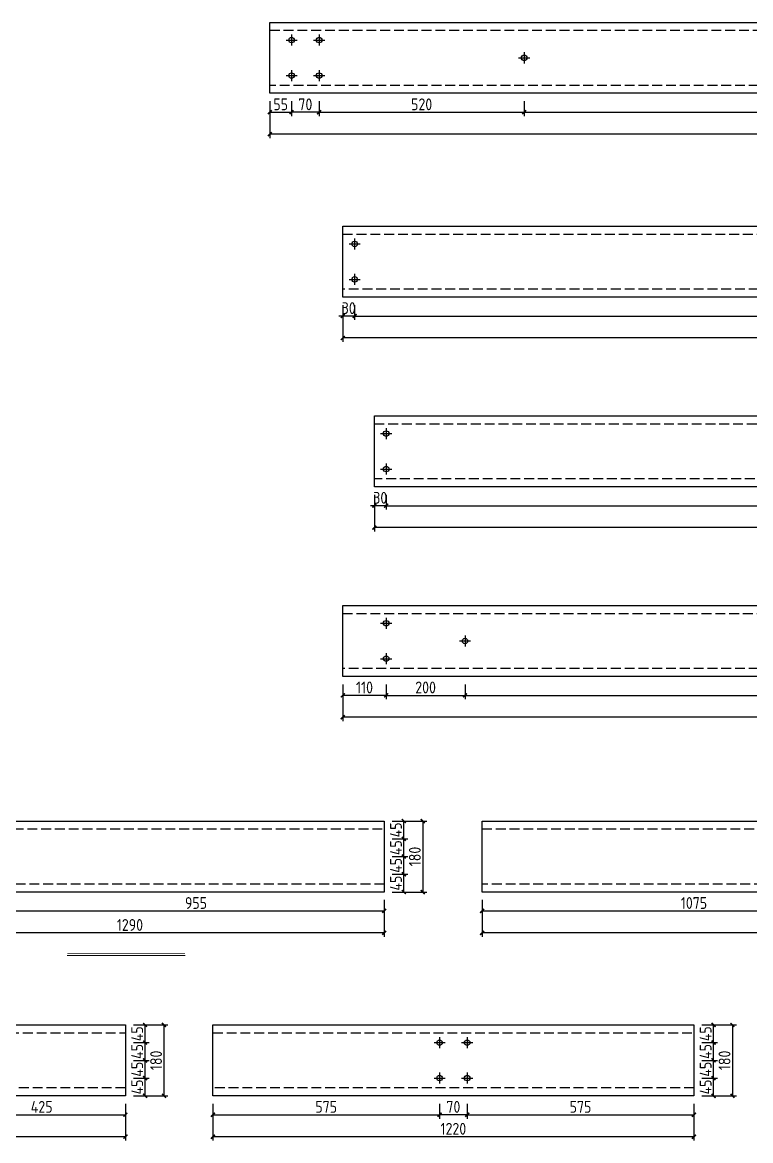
# Model space of a CAD drawing. Extents: x -196983 to 471790, y -783661 to 190401.
# Drawn here: x 218010 to 236482, y -131547 to -103180 of the extents above; entities that cross this region are included whole.
import ezdxf

# ---------------------------------------------------------------- set-up
doc = ezdxf.new("R2010")
doc.units = 0
doc.header["$LTSCALE"] = 1000
doc.header["$MEASUREMENT"] = 0
doc.linetypes.add('DASH', pattern=[0.35, 0.25, -0.1])
doc.layers.add('_TCH_MASK', color=7, linetype='Continuous')
doc.styles.get("Standard").update_dxf_attribs({"font": 'gbenor.shx', "bigfont": 'gbcbig.shx'})
doc.dimstyles.get("Standard").update_dxf_attribs({"dimscale": 100, "dimtxt": 3.5, "dimasz": 1, "dimexe": 2.5, "dimexo": 3, "dimgap": 1.5, "dimtad": 1, "dimdec": 0, "dimzin": 0, "dimdsep": 46, "dimtxsty": 'Standard', "dimblk": 'ARCHTICK', "dimcen": 0.09, "dimadec": 0, "dimazin": 0, "dimtfac": 1, "dimtdec": 0, "dimtix": 1, "dimtmove": 2, "dimatfit": 3, "dimfxl": 1, "dimtolj": 1, "dimtzin": 0, "dimarcsym": 0})

# ---------------------------------------------------------------- blocks, each defined once
blk = doc.blocks.new('_ArchTick')
at = {"color": 0, "linetype": 'ByBlock', "const_width": 0.4}
blk.add_lwpolyline([(-0.5, -0.5), (0.5, 0.5)], dxfattribs=at)
blk = doc.blocks.new('*D1060')
at = {"layer": '_TCH_MASK', "color": 0, "lineweight": -2}
for p, q in [((224288, -105180), (224288, -105559)), ((224838, -105180), (224838, -105559)), ((224288, -105459), (224838, -105459))]:
    blk.add_line(p, q, dxfattribs=at)
at = {"layer": 'Defpoints', "color": 0}
for p in [(224288, -104980), (224838, -104980), (224838, -105459)]:
    blk.add_point(p, dxfattribs=at)
at = {"layer": '_TCH_MASK', "color": 0, "lineweight": -2, "xscale": 100, "yscale": 100, "zscale": 100, "rotation": 180}
blk.add_blockref('_ArchTick', (224288, -105459), dxfattribs=at)
at = {"layer": '_TCH_MASK', "color": 0, "lineweight": -2, "xscale": 100, "yscale": 100, "zscale": 100}
blk.add_blockref('_ArchTick', (224838, -105459), dxfattribs=at)
at = {"layer": '_TCH_MASK', "color": 0, "lineweight": 15, "insert": (224563, -105259), "char_height": 300, "attachment_point": 5}
blk.add_mtext('\\A1;55', dxfattribs=at)
blk = doc.blocks.new('*D1061')
at = {"layer": '_TCH_MASK', "color": 0, "lineweight": -2}
for p, q in [((225538, -105180), (225538, -105559)), ((230738, -105180), (230738, -105559)), ((225538, -105459), (230738, -105459))]:
    blk.add_line(p, q, dxfattribs=at)
at = {"layer": 'Defpoints', "color": 0}
for p in [(225538, -104980), (230738, -104980), (230738, -105459)]:
    blk.add_point(p, dxfattribs=at)
at = {"layer": '_TCH_MASK', "color": 0, "lineweight": -2, "xscale": 100, "yscale": 100, "zscale": 100, "rotation": 180}
blk.add_blockref('_ArchTick', (225538, -105459), dxfattribs=at)
at = {"layer": '_TCH_MASK', "color": 0, "lineweight": -2, "xscale": 100, "yscale": 100, "zscale": 100}
blk.add_blockref('_ArchTick', (230738, -105459), dxfattribs=at)
at = {"layer": '_TCH_MASK', "color": 0, "lineweight": 15, "insert": (228138, -105259), "char_height": 300, "attachment_point": 5}
blk.add_mtext('\\A1;520', dxfattribs=at)
blk = doc.blocks.new('*D1069')
at = {"layer": '_TCH_MASK', "color": 0, "lineweight": -2}
for p, q in [((224288, -105180), (224288, -106116)), ((286038, -105180), (286038, -106116)), ((286038, -106016), (224288, -106016))]:
    blk.add_line(p, q, dxfattribs=at)
at = {"layer": 'Defpoints', "color": 0}
for p in [(224288, -104980), (286038, -104980), (224288, -106016)]:
    blk.add_point(p, dxfattribs=at)
at = {"layer": '_TCH_MASK', "color": 0, "lineweight": -2, "xscale": 100, "yscale": 100, "zscale": 100, "rotation": 180}
blk.add_blockref('_ArchTick', (224288, -106016), dxfattribs=at)
at = {"layer": '_TCH_MASK', "color": 0, "lineweight": -2, "xscale": 100, "yscale": 100, "zscale": 100}
blk.add_blockref('_ArchTick', (286038, -106016), dxfattribs=at)
at = {"layer": '_TCH_MASK', "color": 0, "lineweight": 15, "insert": (255163, -105816), "char_height": 300, "attachment_point": 5}
blk.add_mtext('\\A1;6175', dxfattribs=at)
blk = doc.blocks.new('*D1065')
at = {"layer": '_TCH_MASK', "color": 0, "lineweight": -2}
for p, q in [((224838, -105180), (224838, -105559)), ((225538, -105180), (225538, -105559)), ((225538, -105459), (224838, -105459))]:
    blk.add_line(p, q, dxfattribs=at)
at = {"layer": 'Defpoints', "color": 0}
for p in [(224838, -104980), (225538, -104980), (224838, -105459)]:
    blk.add_point(p, dxfattribs=at)
at = {"layer": '_TCH_MASK', "color": 0, "lineweight": -2, "xscale": 100, "yscale": 100, "zscale": 100, "rotation": 180}
blk.add_blockref('_ArchTick', (224838, -105459), dxfattribs=at)
at = {"layer": '_TCH_MASK', "color": 0, "lineweight": -2, "xscale": 100, "yscale": 100, "zscale": 100}
blk.add_blockref('_ArchTick', (225538, -105459), dxfattribs=at)
at = {"layer": '_TCH_MASK', "color": 0, "lineweight": 15, "insert": (225188, -105259), "char_height": 300, "attachment_point": 5}
blk.add_mtext('\\A1;70', dxfattribs=at)
blk = doc.blocks.new('*D1066')
at = {"layer": '_TCH_MASK', "color": 0, "lineweight": -2}
for p, q in [((230738, -105180), (230738, -105559)), ((256438, -105180), (256438, -105559)), ((230738, -105459), (256438, -105459))]:
    blk.add_line(p, q, dxfattribs=at)
at = {"layer": 'Defpoints', "color": 0}
for p in [(230738, -104980), (256438, -104980), (256438, -105459)]:
    blk.add_point(p, dxfattribs=at)
at = {"layer": '_TCH_MASK', "color": 0, "lineweight": -2, "xscale": 100, "yscale": 100, "zscale": 100, "rotation": 180}
blk.add_blockref('_ArchTick', (230738, -105459), dxfattribs=at)
at = {"layer": '_TCH_MASK', "color": 0, "lineweight": -2, "xscale": 100, "yscale": 100, "zscale": 100}
blk.add_blockref('_ArchTick', (256438, -105459), dxfattribs=at)
at = {"layer": '_TCH_MASK', "color": 0, "lineweight": 15, "insert": (243588, -105259), "char_height": 300, "attachment_point": 5}
blk.add_mtext('\\A1;2570', dxfattribs=at)
blk = doc.blocks.new('*D1074')
at = {"layer": '_TCH_MASK', "color": 0, "lineweight": -2}
for p, q in [((226438, -110350), (226438, -110729)), ((226438, -110629), (255688, -110629)), ((255688, -110350), (255688, -110729))]:
    blk.add_line(p, q, dxfattribs=at)
at = {"layer": 'Defpoints', "color": 0}
for p in [(226438, -110150), (255688, -110150), (255688, -110629)]:
    blk.add_point(p, dxfattribs=at)
at = {"layer": '_TCH_MASK', "color": 0, "lineweight": -2, "xscale": 100, "yscale": 100, "zscale": 100, "rotation": 180}
blk.add_blockref('_ArchTick', (226438, -110629), dxfattribs=at)
at = {"layer": '_TCH_MASK', "color": 0, "lineweight": -2, "xscale": 100, "yscale": 100, "zscale": 100}
blk.add_blockref('_ArchTick', (255688, -110629), dxfattribs=at)
at = {"layer": '_TCH_MASK', "color": 0, "lineweight": 15, "insert": (241063, -110429), "char_height": 300, "attachment_point": 5}
blk.add_mtext('\\A1;2925', dxfattribs=at)
blk = doc.blocks.new('*D1080')
at = {"layer": '_TCH_MASK', "color": 0, "lineweight": -2}
for p, q in [((226138, -110350), (226138, -111286)), ((286038, -110350), (286038, -111286)), ((286038, -111186), (226138, -111186))]:
    blk.add_line(p, q, dxfattribs=at)
at = {"layer": 'Defpoints', "color": 0}
for p in [(226138, -110150), (286038, -110150), (226138, -111186)]:
    blk.add_point(p, dxfattribs=at)
at = {"layer": '_TCH_MASK', "color": 0, "lineweight": -2, "xscale": 100, "yscale": 100, "zscale": 100, "rotation": 180}
blk.add_blockref('_ArchTick', (226138, -111186), dxfattribs=at)
at = {"layer": '_TCH_MASK', "color": 0, "lineweight": -2, "xscale": 100, "yscale": 100, "zscale": 100}
blk.add_blockref('_ArchTick', (286038, -111186), dxfattribs=at)
at = {"layer": '_TCH_MASK', "color": 0, "lineweight": 15, "insert": (256088, -110986), "char_height": 300, "attachment_point": 5}
blk.add_mtext('\\A1;5990', dxfattribs=at)
blk = doc.blocks.new('*D1078')
at = {"layer": '_TCH_MASK', "color": 0, "lineweight": -2}
for p, q in [((226138, -110629), (226038, -110629)), ((226138, -110350), (226138, -110729)), ((226438, -110629), (226138, -110629)), ((226438, -110350), (226438, -110729)), ((226438, -110629), (226538, -110629))]:
    blk.add_line(p, q, dxfattribs=at)
at = {"layer": 'Defpoints', "color": 0}
for p in [(226138, -110150), (226438, -110150), (226138, -110629)]:
    blk.add_point(p, dxfattribs=at)
at = {"layer": '_TCH_MASK', "color": 0, "lineweight": -2, "xscale": 100, "yscale": 100, "zscale": 100}
blk.add_blockref('_ArchTick', (226138, -110629), dxfattribs=at)
at = {"layer": '_TCH_MASK', "color": 0, "lineweight": -2, "xscale": 100, "yscale": 100, "zscale": 100, "rotation": 180}
blk.add_blockref('_ArchTick', (226438, -110629), dxfattribs=at)
at = {"layer": '_TCH_MASK', "color": 0, "lineweight": 15, "insert": (226288, -110429), "char_height": 300, "attachment_point": 5}
blk.add_mtext('\\A1;30', dxfattribs=at)
blk = doc.blocks.new('*D1085')
at = {"layer": '_TCH_MASK', "color": 0, "lineweight": -2}
for p, q in [((227238, -115161), (227238, -115540)), ((254888, -115161), (254888, -115540)), ((227238, -115440), (254888, -115440))]:
    blk.add_line(p, q, dxfattribs=at)
at = {"layer": 'Defpoints', "color": 0}
for p in [(227238, -114961), (254888, -114961), (254888, -115440)]:
    blk.add_point(p, dxfattribs=at)
at = {"layer": '_TCH_MASK', "color": 0, "lineweight": -2, "xscale": 100, "yscale": 100, "zscale": 100, "rotation": 180}
blk.add_blockref('_ArchTick', (227238, -115440), dxfattribs=at)
at = {"layer": '_TCH_MASK', "color": 0, "lineweight": -2, "xscale": 100, "yscale": 100, "zscale": 100}
blk.add_blockref('_ArchTick', (254888, -115440), dxfattribs=at)
at = {"layer": '_TCH_MASK', "color": 0, "lineweight": 15, "insert": (241063, -115240), "char_height": 300, "attachment_point": 5}
blk.add_mtext('\\A1;2765', dxfattribs=at)
blk = doc.blocks.new('*D1091')
at = {"layer": '_TCH_MASK', "color": 0, "lineweight": -2}
for p, q in [((226938, -115161), (226938, -116097)), ((285238, -115161), (285238, -116097)), ((285238, -115997), (226938, -115997))]:
    blk.add_line(p, q, dxfattribs=at)
at = {"layer": 'Defpoints', "color": 0}
for p in [(226938, -114961), (285238, -114961), (226938, -115997)]:
    blk.add_point(p, dxfattribs=at)
at = {"layer": '_TCH_MASK', "color": 0, "lineweight": -2, "xscale": 100, "yscale": 100, "zscale": 100, "rotation": 180}
blk.add_blockref('_ArchTick', (226938, -115997), dxfattribs=at)
at = {"layer": '_TCH_MASK', "color": 0, "lineweight": -2, "xscale": 100, "yscale": 100, "zscale": 100}
blk.add_blockref('_ArchTick', (285238, -115997), dxfattribs=at)
at = {"layer": '_TCH_MASK', "color": 0, "lineweight": 15, "insert": (256088, -115797), "char_height": 300, "attachment_point": 5}
blk.add_mtext('\\A1;5830', dxfattribs=at)
blk = doc.blocks.new('*D1089')
at = {"layer": '_TCH_MASK', "color": 0, "lineweight": -2}
for p, q in [((226938, -115161), (226938, -115540)), ((227238, -115161), (227238, -115540)), ((226938, -115440), (226838, -115440)), ((227238, -115440), (226938, -115440)), ((227238, -115440), (227338, -115440))]:
    blk.add_line(p, q, dxfattribs=at)
at = {"layer": 'Defpoints', "color": 0}
for p in [(226938, -114961), (227238, -114961), (226938, -115440)]:
    blk.add_point(p, dxfattribs=at)
at = {"layer": '_TCH_MASK', "color": 0, "lineweight": -2, "xscale": 100, "yscale": 100, "zscale": 100}
blk.add_blockref('_ArchTick', (226938, -115440), dxfattribs=at)
at = {"layer": '_TCH_MASK', "color": 0, "lineweight": -2, "xscale": 100, "yscale": 100, "zscale": 100, "rotation": 180}
blk.add_blockref('_ArchTick', (227238, -115440), dxfattribs=at)
at = {"layer": '_TCH_MASK', "color": 0, "lineweight": 15, "insert": (227088, -115240), "char_height": 300, "attachment_point": 5}
blk.add_mtext('\\A1;30', dxfattribs=at)
blk = doc.blocks.new('*D1098')
at = {"layer": '_TCH_MASK', "color": 0, "lineweight": -2}
for p, q in [((227238, -119972), (227238, -120351)), ((229238, -119972), (229238, -120351)), ((227238, -120251), (229238, -120251))]:
    blk.add_line(p, q, dxfattribs=at)
at = {"layer": 'Defpoints', "color": 0}
for p in [(227238, -119772), (229238, -119772), (229238, -120251)]:
    blk.add_point(p, dxfattribs=at)
at = {"layer": '_TCH_MASK', "color": 0, "lineweight": -2, "xscale": 100, "yscale": 100, "zscale": 100, "rotation": 180}
blk.add_blockref('_ArchTick', (227238, -120251), dxfattribs=at)
at = {"layer": '_TCH_MASK', "color": 0, "lineweight": -2, "xscale": 100, "yscale": 100, "zscale": 100}
blk.add_blockref('_ArchTick', (229238, -120251), dxfattribs=at)
at = {"layer": '_TCH_MASK', "color": 0, "lineweight": 15, "insert": (228238, -120051), "char_height": 300, "attachment_point": 5}
blk.add_mtext('\\A1;200', dxfattribs=at)
blk = doc.blocks.new('*D1106')
at = {"layer": '_TCH_MASK', "color": 0, "lineweight": -2}
for p, q in [((226138, -119972), (226138, -120908)), ((286038, -119972), (286038, -120908)), ((286038, -120808), (226138, -120808))]:
    blk.add_line(p, q, dxfattribs=at)
at = {"layer": 'Defpoints', "color": 0}
for p in [(226138, -119772), (286038, -119772), (226138, -120808)]:
    blk.add_point(p, dxfattribs=at)
at = {"layer": '_TCH_MASK', "color": 0, "lineweight": -2, "xscale": 100, "yscale": 100, "zscale": 100, "rotation": 180}
blk.add_blockref('_ArchTick', (226138, -120808), dxfattribs=at)
at = {"layer": '_TCH_MASK', "color": 0, "lineweight": -2, "xscale": 100, "yscale": 100, "zscale": 100}
blk.add_blockref('_ArchTick', (286038, -120808), dxfattribs=at)
at = {"layer": '_TCH_MASK', "color": 0, "lineweight": 15, "insert": (256088, -120608), "char_height": 300, "attachment_point": 5}
blk.add_mtext('\\A1;5990', dxfattribs=at)
blk = doc.blocks.new('*D1102')
at = {"layer": '_TCH_MASK', "color": 0, "lineweight": -2}
for p, q in [((226138, -119972), (226138, -120351)), ((227238, -119972), (227238, -120351)), ((227238, -120251), (226138, -120251))]:
    blk.add_line(p, q, dxfattribs=at)
at = {"layer": 'Defpoints', "color": 0}
for p in [(226138, -119772), (227238, -119772), (226138, -120251)]:
    blk.add_point(p, dxfattribs=at)
at = {"layer": '_TCH_MASK', "color": 0, "lineweight": -2, "xscale": 100, "yscale": 100, "zscale": 100, "rotation": 180}
blk.add_blockref('_ArchTick', (226138, -120251), dxfattribs=at)
at = {"layer": '_TCH_MASK', "color": 0, "lineweight": -2, "xscale": 100, "yscale": 100, "zscale": 100}
blk.add_blockref('_ArchTick', (227238, -120251), dxfattribs=at)
at = {"layer": '_TCH_MASK', "color": 0, "lineweight": 15, "insert": (226688, -120051), "char_height": 300, "attachment_point": 5}
blk.add_mtext('\\A1;110', dxfattribs=at)
blk = doc.blocks.new('*D1103')
at = {"layer": '_TCH_MASK', "color": 0, "lineweight": -2}
for p, q in [((229238, -119972), (229238, -120351)), ((255688, -119972), (255688, -120351)), ((229238, -120251), (255688, -120251))]:
    blk.add_line(p, q, dxfattribs=at)
at = {"layer": 'Defpoints', "color": 0}
for p in [(229238, -119772), (255688, -119772), (255688, -120251)]:
    blk.add_point(p, dxfattribs=at)
at = {"layer": '_TCH_MASK', "color": 0, "lineweight": -2, "xscale": 100, "yscale": 100, "zscale": 100, "rotation": 180}
blk.add_blockref('_ArchTick', (229238, -120251), dxfattribs=at)
at = {"layer": '_TCH_MASK', "color": 0, "lineweight": -2, "xscale": 100, "yscale": 100, "zscale": 100}
blk.add_blockref('_ArchTick', (255688, -120251), dxfattribs=at)
at = {"layer": '_TCH_MASK', "color": 0, "lineweight": 15, "insert": (242463, -120051), "char_height": 300, "attachment_point": 5}
blk.add_mtext('\\A1;2645', dxfattribs=at)
blk = doc.blocks.new('*D1114')
at = {"layer": '_TCH_MASK', "color": 0, "lineweight": -2}
for p, q in [((214288, -125440), (214288, -126376)), ((227188, -125440), (227188, -126376)), ((227188, -126276), (214288, -126276))]:
    blk.add_line(p, q, dxfattribs=at)
at = {"layer": 'Defpoints', "color": 0}
for p in [(214288, -125240), (227188, -125240), (214288, -126276)]:
    blk.add_point(p, dxfattribs=at)
at = {"layer": '_TCH_MASK', "color": 0, "lineweight": -2, "xscale": 100, "yscale": 100, "zscale": 100, "rotation": 180}
blk.add_blockref('_ArchTick', (214288, -126276), dxfattribs=at)
at = {"layer": '_TCH_MASK', "color": 0, "lineweight": -2, "xscale": 100, "yscale": 100, "zscale": 100}
blk.add_blockref('_ArchTick', (227188, -126276), dxfattribs=at)
at = {"layer": '_TCH_MASK', "color": 0, "lineweight": 15, "insert": (220738, -126076), "char_height": 300, "attachment_point": 5}
blk.add_mtext('\\A1;1290', dxfattribs=at)
blk = doc.blocks.new('*D1112')
at = {"layer": '_TCH_MASK', "color": 0, "lineweight": -2}
for p, q in [((227388, -124790), (227786, -124790)), ((227686, -125240), (227686, -124790)), ((227388, -125240), (227786, -125240))]:
    blk.add_line(p, q, dxfattribs=at)
at = {"layer": 'Defpoints', "color": 0}
for p in [(227188, -124790), (227686, -124790), (227188, -125240)]:
    blk.add_point(p, dxfattribs=at)
at = {"layer": '_TCH_MASK', "color": 0, "lineweight": -2, "xscale": 100, "yscale": 100, "zscale": 100}
for p, rotation in [((227686, -124790), 90), ((227686, -125240), 270)]:
    blk.add_blockref('_ArchTick', p, dxfattribs=dict(at, rotation=rotation))
at = {"layer": '_TCH_MASK', "color": 0, "lineweight": 15, "insert": (227486, -125015), "char_height": 300, "attachment_point": 5, "rotation": 90}
blk.add_mtext('\\A1;45', dxfattribs=at)
blk = doc.blocks.new('*D1115')
at = {"layer": '_TCH_MASK', "color": 0, "lineweight": -2}
for p, q in [((227388, -124340), (227786, -124340)), ((227686, -124790), (227686, -124340)), ((227388, -124790), (227786, -124790))]:
    blk.add_line(p, q, dxfattribs=at)
at = {"layer": 'Defpoints', "color": 0}
for p in [(227188, -124340), (227686, -124340), (227188, -124790)]:
    blk.add_point(p, dxfattribs=at)
at = {"layer": '_TCH_MASK', "color": 0, "lineweight": -2, "xscale": 100, "yscale": 100, "zscale": 100}
for p, rotation in [((227686, -124340), 90), ((227686, -124790), 270)]:
    blk.add_blockref('_ArchTick', p, dxfattribs=dict(at, rotation=rotation))
at = {"layer": '_TCH_MASK', "color": 0, "lineweight": 15, "insert": (227486, -124565), "char_height": 300, "attachment_point": 5, "rotation": 90}
blk.add_mtext('\\A1;45', dxfattribs=at)
blk = doc.blocks.new('*D1116')
at = {"layer": '_TCH_MASK', "color": 0, "lineweight": -2}
for p, q in [((227388, -123890), (227786, -123890)), ((227686, -124340), (227686, -123890)), ((227388, -124340), (227786, -124340))]:
    blk.add_line(p, q, dxfattribs=at)
at = {"layer": 'Defpoints', "color": 0}
for p in [(227188, -123890), (227686, -123890), (227188, -124340)]:
    blk.add_point(p, dxfattribs=at)
at = {"layer": '_TCH_MASK', "color": 0, "lineweight": -2, "xscale": 100, "yscale": 100, "zscale": 100}
for p, rotation in [((227686, -123890), 90), ((227686, -124340), 270)]:
    blk.add_blockref('_ArchTick', p, dxfattribs=dict(at, rotation=rotation))
at = {"layer": '_TCH_MASK', "color": 0, "lineweight": 15, "insert": (227486, -124115), "char_height": 300, "attachment_point": 5, "rotation": 90}
blk.add_mtext('\\A1;45', dxfattribs=at)
blk = doc.blocks.new('*D1117')
at = {"layer": '_TCH_MASK', "color": 0, "lineweight": -2}
for p, q in [((227388, -123440), (227786, -123440)), ((227686, -123890), (227686, -123440)), ((227388, -123890), (227786, -123890))]:
    blk.add_line(p, q, dxfattribs=at)
at = {"layer": 'Defpoints', "color": 0}
for p in [(227188, -123440), (227686, -123440), (227188, -123890)]:
    blk.add_point(p, dxfattribs=at)
at = {"layer": '_TCH_MASK', "color": 0, "lineweight": -2, "xscale": 100, "yscale": 100, "zscale": 100}
for p, rotation in [((227686, -123440), 90), ((227686, -123890), 270)]:
    blk.add_blockref('_ArchTick', p, dxfattribs=dict(at, rotation=rotation))
at = {"layer": '_TCH_MASK', "color": 0, "lineweight": 15, "insert": (227486, -123665), "char_height": 300, "attachment_point": 5, "rotation": 90}
blk.add_mtext('\\A1;45', dxfattribs=at)
blk = doc.blocks.new('*D1118')
at = {"layer": '_TCH_MASK', "color": 0, "lineweight": -2}
for p, q in [((227388, -123440), (228265, -123440)), ((228165, -123440), (228165, -125240)), ((227388, -125240), (228265, -125240))]:
    blk.add_line(p, q, dxfattribs=at)
at = {"layer": 'Defpoints', "color": 0}
for p in [(227188, -123440), (227188, -125240), (228165, -125240)]:
    blk.add_point(p, dxfattribs=at)
at = {"layer": '_TCH_MASK', "color": 0, "lineweight": -2, "xscale": 100, "yscale": 100, "zscale": 100}
for p, rotation in [((228165, -123440), 90), ((228165, -125240), 270)]:
    blk.add_blockref('_ArchTick', p, dxfattribs=dict(at, rotation=rotation))
at = {"layer": '_TCH_MASK', "color": 0, "lineweight": 15, "insert": (227965, -124340), "char_height": 300, "attachment_point": 5, "rotation": 90}
blk.add_mtext('\\A1;180', dxfattribs=at)
blk = doc.blocks.new('*D1119')
at = {"layer": '_TCH_MASK', "color": 0, "lineweight": -2}
for p, q in [((217638, -125440), (217638, -125819)), ((227188, -125440), (227188, -125819)), ((217638, -125719), (227188, -125719))]:
    blk.add_line(p, q, dxfattribs=at)
at = {"layer": 'Defpoints', "color": 0}
for p in [(217638, -125240), (227188, -125240), (227188, -125719)]:
    blk.add_point(p, dxfattribs=at)
at = {"layer": '_TCH_MASK', "color": 0, "lineweight": -2, "xscale": 100, "yscale": 100, "zscale": 100, "rotation": 180}
blk.add_blockref('_ArchTick', (217638, -125719), dxfattribs=at)
at = {"layer": '_TCH_MASK', "color": 0, "lineweight": -2, "xscale": 100, "yscale": 100, "zscale": 100}
blk.add_blockref('_ArchTick', (227188, -125719), dxfattribs=at)
at = {"layer": '_TCH_MASK', "color": 0, "lineweight": 15, "insert": (222413, -125519), "char_height": 300, "attachment_point": 5}
blk.add_mtext('\\A1;955', dxfattribs=at)
blk = doc.blocks.new('*D1146')
at = {"layer": '_TCH_MASK', "color": 0, "lineweight": -2}
for p, q in [((229670, -125440), (229670, -125819)), ((240420, -125440), (240420, -125819)), ((229670, -125719), (240420, -125719))]:
    blk.add_line(p, q, dxfattribs=at)
at = {"layer": 'Defpoints', "color": 0}
for p in [(229670, -125240), (240420, -125240), (240420, -125719)]:
    blk.add_point(p, dxfattribs=at)
at = {"layer": '_TCH_MASK', "color": 0, "lineweight": -2, "xscale": 100, "yscale": 100, "zscale": 100, "rotation": 180}
blk.add_blockref('_ArchTick', (229670, -125719), dxfattribs=at)
at = {"layer": '_TCH_MASK', "color": 0, "lineweight": -2, "xscale": 100, "yscale": 100, "zscale": 100}
blk.add_blockref('_ArchTick', (240420, -125719), dxfattribs=at)
at = {"layer": '_TCH_MASK', "color": 0, "lineweight": 15, "insert": (235045, -125519), "char_height": 300, "attachment_point": 5}
blk.add_mtext('\\A1;1075', dxfattribs=at)
blk = doc.blocks.new('*D1147')
at = {"layer": '_TCH_MASK', "color": 0, "lineweight": -2}
for p, q in [((229670, -125440), (229670, -126376)), ((251870, -125440), (251870, -126376)), ((251870, -126276), (229670, -126276))]:
    blk.add_line(p, q, dxfattribs=at)
at = {"layer": 'Defpoints', "color": 0}
for p in [(229670, -125240), (251870, -125240), (229670, -126276)]:
    blk.add_point(p, dxfattribs=at)
at = {"layer": '_TCH_MASK', "color": 0, "lineweight": -2, "xscale": 100, "yscale": 100, "zscale": 100, "rotation": 180}
blk.add_blockref('_ArchTick', (229670, -126276), dxfattribs=at)
at = {"layer": '_TCH_MASK', "color": 0, "lineweight": -2, "xscale": 100, "yscale": 100, "zscale": 100}
blk.add_blockref('_ArchTick', (251870, -126276), dxfattribs=at)
at = {"layer": '_TCH_MASK', "color": 0, "lineweight": 15, "insert": (240770, -126076), "char_height": 300, "attachment_point": 5}
blk.add_mtext('\\A1;2220', dxfattribs=at)
blk = doc.blocks.new('*D1172')
at = {"layer": '_TCH_MASK', "color": 0, "lineweight": -2}
for p, q in [((214525, -130611), (214525, -131547)), ((220625, -130611), (220625, -131547)), ((220625, -131447), (214525, -131447))]:
    blk.add_line(p, q, dxfattribs=at)
at = {"layer": 'Defpoints', "color": 0}
for p in [(214525, -130411), (220625, -130411), (214525, -131447)]:
    blk.add_point(p, dxfattribs=at)
at = {"layer": '_TCH_MASK', "color": 0, "lineweight": -2, "xscale": 100, "yscale": 100, "zscale": 100, "rotation": 180}
blk.add_blockref('_ArchTick', (214525, -131447), dxfattribs=at)
at = {"layer": '_TCH_MASK', "color": 0, "lineweight": -2, "xscale": 100, "yscale": 100, "zscale": 100}
blk.add_blockref('_ArchTick', (220625, -131447), dxfattribs=at)
at = {"layer": '_TCH_MASK', "color": 0, "lineweight": 15, "insert": (217575, -131247), "char_height": 300, "attachment_point": 5}
blk.add_mtext('\\A1;610', dxfattribs=at)
blk = doc.blocks.new('*D1170')
at = {"layer": '_TCH_MASK', "color": 0, "lineweight": -2}
for p, q in [((220825, -129961), (221223, -129961)), ((221123, -130411), (221123, -129961)), ((220825, -130411), (221223, -130411))]:
    blk.add_line(p, q, dxfattribs=at)
at = {"layer": 'Defpoints', "color": 0}
for p in [(220625, -129961), (221123, -129961), (220625, -130411)]:
    blk.add_point(p, dxfattribs=at)
at = {"layer": '_TCH_MASK', "color": 0, "lineweight": -2, "xscale": 100, "yscale": 100, "zscale": 100}
for p, rotation in [((221123, -129961), 90), ((221123, -130411), 270)]:
    blk.add_blockref('_ArchTick', p, dxfattribs=dict(at, rotation=rotation))
at = {"layer": '_TCH_MASK', "color": 0, "lineweight": 15, "insert": (220923, -130186), "char_height": 300, "attachment_point": 5, "rotation": 90}
blk.add_mtext('\\A1;45', dxfattribs=at)
blk = doc.blocks.new('*D1173')
at = {"layer": '_TCH_MASK', "color": 0, "lineweight": -2}
for p, q in [((220825, -129511), (221223, -129511)), ((221123, -129961), (221123, -129511)), ((220825, -129961), (221223, -129961))]:
    blk.add_line(p, q, dxfattribs=at)
at = {"layer": 'Defpoints', "color": 0}
for p in [(220625, -129511), (221123, -129511), (220625, -129961)]:
    blk.add_point(p, dxfattribs=at)
at = {"layer": '_TCH_MASK', "color": 0, "lineweight": -2, "xscale": 100, "yscale": 100, "zscale": 100}
for p, rotation in [((221123, -129511), 90), ((221123, -129961), 270)]:
    blk.add_blockref('_ArchTick', p, dxfattribs=dict(at, rotation=rotation))
at = {"layer": '_TCH_MASK', "color": 0, "lineweight": 15, "insert": (220923, -129736), "char_height": 300, "attachment_point": 5, "rotation": 90}
blk.add_mtext('\\A1;45', dxfattribs=at)
blk = doc.blocks.new('*D1174')
at = {"layer": '_TCH_MASK', "color": 0, "lineweight": -2}
for p, q in [((220825, -129061), (221223, -129061)), ((221123, -129511), (221123, -129061)), ((220825, -129511), (221223, -129511))]:
    blk.add_line(p, q, dxfattribs=at)
at = {"layer": 'Defpoints', "color": 0}
for p in [(220625, -129061), (221123, -129061), (220625, -129511)]:
    blk.add_point(p, dxfattribs=at)
at = {"layer": '_TCH_MASK', "color": 0, "lineweight": -2, "xscale": 100, "yscale": 100, "zscale": 100}
for p, rotation in [((221123, -129061), 90), ((221123, -129511), 270)]:
    blk.add_blockref('_ArchTick', p, dxfattribs=dict(at, rotation=rotation))
at = {"layer": '_TCH_MASK', "color": 0, "lineweight": 15, "insert": (220923, -129286), "char_height": 300, "attachment_point": 5, "rotation": 90}
blk.add_mtext('\\A1;45', dxfattribs=at)
blk = doc.blocks.new('*D1175')
at = {"layer": '_TCH_MASK', "color": 0, "lineweight": -2}
for p, q in [((220825, -128611), (221223, -128611)), ((221123, -129061), (221123, -128611)), ((220825, -129061), (221223, -129061))]:
    blk.add_line(p, q, dxfattribs=at)
at = {"layer": 'Defpoints', "color": 0}
for p in [(220625, -128611), (221123, -128611), (220625, -129061)]:
    blk.add_point(p, dxfattribs=at)
at = {"layer": '_TCH_MASK', "color": 0, "lineweight": -2, "xscale": 100, "yscale": 100, "zscale": 100}
for p, rotation in [((221123, -128611), 90), ((221123, -129061), 270)]:
    blk.add_blockref('_ArchTick', p, dxfattribs=dict(at, rotation=rotation))
at = {"layer": '_TCH_MASK', "color": 0, "lineweight": 15, "insert": (220923, -128836), "char_height": 300, "attachment_point": 5, "rotation": 90}
blk.add_mtext('\\A1;45', dxfattribs=at)
blk = doc.blocks.new('*D1176')
at = {"layer": '_TCH_MASK', "color": 0, "lineweight": -2}
for p, q in [((220825, -128611), (221702, -128611)), ((221602, -128611), (221602, -130411)), ((220825, -130411), (221702, -130411))]:
    blk.add_line(p, q, dxfattribs=at)
at = {"layer": 'Defpoints', "color": 0}
for p in [(220625, -128611), (220625, -130411), (221602, -130411)]:
    blk.add_point(p, dxfattribs=at)
at = {"layer": '_TCH_MASK', "color": 0, "lineweight": -2, "xscale": 100, "yscale": 100, "zscale": 100}
for p, rotation in [((221602, -128611), 90), ((221602, -130411), 270)]:
    blk.add_blockref('_ArchTick', p, dxfattribs=dict(at, rotation=rotation))
at = {"layer": '_TCH_MASK', "color": 0, "lineweight": 15, "insert": (221402, -129511), "char_height": 300, "attachment_point": 5, "rotation": 90}
blk.add_mtext('\\A1;180', dxfattribs=at)
blk = doc.blocks.new('*D1178')
at = {"layer": '_TCH_MASK', "color": 0, "lineweight": -2}
for p, q in [((216375, -130611), (216375, -130990)), ((220625, -130611), (220625, -130990)), ((216375, -130890), (220625, -130890))]:
    blk.add_line(p, q, dxfattribs=at)
at = {"layer": 'Defpoints', "color": 0}
for p in [(216375, -130411), (220625, -130411), (220625, -130890)]:
    blk.add_point(p, dxfattribs=at)
at = {"layer": '_TCH_MASK', "color": 0, "lineweight": -2, "xscale": 100, "yscale": 100, "zscale": 100, "rotation": 180}
blk.add_blockref('_ArchTick', (216375, -130890), dxfattribs=at)
at = {"layer": '_TCH_MASK', "color": 0, "lineweight": -2, "xscale": 100, "yscale": 100, "zscale": 100}
blk.add_blockref('_ArchTick', (220625, -130890), dxfattribs=at)
at = {"layer": '_TCH_MASK', "color": 0, "lineweight": 15, "insert": (218500, -130690), "char_height": 300, "attachment_point": 5}
blk.add_mtext('\\A1;425', dxfattribs=at)
blk = doc.blocks.new('*D1190')
at = {"layer": '_TCH_MASK', "color": 0, "lineweight": -2}
for p, q in [((222842, -130611), (222842, -130990)), ((228592, -130611), (228592, -130990)), ((222842, -130890), (228592, -130890))]:
    blk.add_line(p, q, dxfattribs=at)
at = {"layer": 'Defpoints', "color": 0}
for p in [(222842, -130411), (228592, -130411), (228592, -130890)]:
    blk.add_point(p, dxfattribs=at)
at = {"layer": '_TCH_MASK', "color": 0, "lineweight": -2, "xscale": 100, "yscale": 100, "zscale": 100, "rotation": 180}
blk.add_blockref('_ArchTick', (222842, -130890), dxfattribs=at)
at = {"layer": '_TCH_MASK', "color": 0, "lineweight": -2, "xscale": 100, "yscale": 100, "zscale": 100}
blk.add_blockref('_ArchTick', (228592, -130890), dxfattribs=at)
at = {"layer": '_TCH_MASK', "color": 0, "lineweight": 15, "insert": (225717, -130690), "char_height": 300, "attachment_point": 5}
blk.add_mtext('\\A1;575', dxfattribs=at)
blk = doc.blocks.new('*D1194')
at = {"layer": '_TCH_MASK', "color": 0, "lineweight": -2}
for p, q in [((222842, -130611), (222842, -131547)), ((235042, -130611), (235042, -131547)), ((235042, -131447), (222842, -131447))]:
    blk.add_line(p, q, dxfattribs=at)
at = {"layer": 'Defpoints', "color": 0}
for p in [(222842, -130411), (235042, -130411), (222842, -131447)]:
    blk.add_point(p, dxfattribs=at)
at = {"layer": '_TCH_MASK', "color": 0, "lineweight": -2, "xscale": 100, "yscale": 100, "zscale": 100, "rotation": 180}
blk.add_blockref('_ArchTick', (222842, -131447), dxfattribs=at)
at = {"layer": '_TCH_MASK', "color": 0, "lineweight": -2, "xscale": 100, "yscale": 100, "zscale": 100}
blk.add_blockref('_ArchTick', (235042, -131447), dxfattribs=at)
at = {"layer": '_TCH_MASK', "color": 0, "lineweight": 15, "insert": (228942, -131247), "char_height": 300, "attachment_point": 5}
blk.add_mtext('\\A1;1220', dxfattribs=at)
blk = doc.blocks.new('*D1191')
at = {"layer": '_TCH_MASK', "color": 0, "lineweight": -2}
for p, q in [((235242, -129961), (235641, -129961)), ((235541, -130411), (235541, -129961)), ((235242, -130411), (235641, -130411))]:
    blk.add_line(p, q, dxfattribs=at)
at = {"layer": 'Defpoints', "color": 0}
for p in [(235042, -129961), (235541, -129961), (235042, -130411)]:
    blk.add_point(p, dxfattribs=at)
at = {"layer": '_TCH_MASK', "color": 0, "lineweight": -2, "xscale": 100, "yscale": 100, "zscale": 100}
for p, rotation in [((235541, -129961), 90), ((235541, -130411), 270)]:
    blk.add_blockref('_ArchTick', p, dxfattribs=dict(at, rotation=rotation))
at = {"layer": '_TCH_MASK', "color": 0, "lineweight": 15, "insert": (235341, -130186), "char_height": 300, "attachment_point": 5, "rotation": 90}
blk.add_mtext('\\A1;45', dxfattribs=at)
blk = doc.blocks.new('*D1195')
at = {"layer": '_TCH_MASK', "color": 0, "lineweight": -2}
for p, q in [((235242, -129511), (235641, -129511)), ((235541, -129961), (235541, -129511)), ((235242, -129961), (235641, -129961))]:
    blk.add_line(p, q, dxfattribs=at)
at = {"layer": 'Defpoints', "color": 0}
for p in [(235042, -129511), (235541, -129511), (235042, -129961)]:
    blk.add_point(p, dxfattribs=at)
at = {"layer": '_TCH_MASK', "color": 0, "lineweight": -2, "xscale": 100, "yscale": 100, "zscale": 100}
for p, rotation in [((235541, -129511), 90), ((235541, -129961), 270)]:
    blk.add_blockref('_ArchTick', p, dxfattribs=dict(at, rotation=rotation))
at = {"layer": '_TCH_MASK', "color": 0, "lineweight": 15, "insert": (235341, -129736), "char_height": 300, "attachment_point": 5, "rotation": 90}
blk.add_mtext('\\A1;45', dxfattribs=at)
blk = doc.blocks.new('*D1196')
at = {"layer": '_TCH_MASK', "color": 0, "lineweight": -2}
for p, q in [((235242, -129061), (235641, -129061)), ((235541, -129511), (235541, -129061)), ((235242, -129511), (235641, -129511))]:
    blk.add_line(p, q, dxfattribs=at)
at = {"layer": 'Defpoints', "color": 0}
for p in [(235042, -129061), (235541, -129061), (235042, -129511)]:
    blk.add_point(p, dxfattribs=at)
at = {"layer": '_TCH_MASK', "color": 0, "lineweight": -2, "xscale": 100, "yscale": 100, "zscale": 100}
for p, rotation in [((235541, -129061), 90), ((235541, -129511), 270)]:
    blk.add_blockref('_ArchTick', p, dxfattribs=dict(at, rotation=rotation))
at = {"layer": '_TCH_MASK', "color": 0, "lineweight": 15, "insert": (235341, -129286), "char_height": 300, "attachment_point": 5, "rotation": 90}
blk.add_mtext('\\A1;45', dxfattribs=at)
blk = doc.blocks.new('*D1197')
at = {"layer": '_TCH_MASK', "color": 0, "lineweight": -2}
for p, q in [((235242, -128611), (235641, -128611)), ((235541, -129061), (235541, -128611)), ((235242, -129061), (235641, -129061))]:
    blk.add_line(p, q, dxfattribs=at)
at = {"layer": 'Defpoints', "color": 0}
for p in [(235042, -128611), (235541, -128611), (235042, -129061)]:
    blk.add_point(p, dxfattribs=at)
at = {"layer": '_TCH_MASK', "color": 0, "lineweight": -2, "xscale": 100, "yscale": 100, "zscale": 100}
for p, rotation in [((235541, -128611), 90), ((235541, -129061), 270)]:
    blk.add_blockref('_ArchTick', p, dxfattribs=dict(at, rotation=rotation))
at = {"layer": '_TCH_MASK', "color": 0, "lineweight": 15, "insert": (235341, -128836), "char_height": 300, "attachment_point": 5, "rotation": 90}
blk.add_mtext('\\A1;45', dxfattribs=at)
blk = doc.blocks.new('*D1198')
at = {"layer": '_TCH_MASK', "color": 0, "lineweight": -2}
for p, q in [((235242, -128611), (236120, -128611)), ((236020, -128611), (236020, -130411)), ((235242, -130411), (236120, -130411))]:
    blk.add_line(p, q, dxfattribs=at)
at = {"layer": 'Defpoints', "color": 0}
for p in [(235042, -128611), (235042, -130411), (236020, -130411)]:
    blk.add_point(p, dxfattribs=at)
at = {"layer": '_TCH_MASK', "color": 0, "lineweight": -2, "xscale": 100, "yscale": 100, "zscale": 100}
for p, rotation in [((236020, -128611), 90), ((236020, -130411), 270)]:
    blk.add_blockref('_ArchTick', p, dxfattribs=dict(at, rotation=rotation))
at = {"layer": '_TCH_MASK', "color": 0, "lineweight": 15, "insert": (235820, -129511), "char_height": 300, "attachment_point": 5, "rotation": 90}
blk.add_mtext('\\A1;180', dxfattribs=at)
blk = doc.blocks.new('*D1192')
at = {"layer": '_TCH_MASK', "color": 0, "lineweight": -2}
for p, q in [((228592, -130611), (228592, -130990)), ((229292, -130611), (229292, -130990)), ((229292, -130890), (228592, -130890))]:
    blk.add_line(p, q, dxfattribs=at)
at = {"layer": 'Defpoints', "color": 0}
for p in [(228592, -130411), (229292, -130411), (228592, -130890)]:
    blk.add_point(p, dxfattribs=at)
at = {"layer": '_TCH_MASK', "color": 0, "lineweight": -2, "xscale": 100, "yscale": 100, "zscale": 100, "rotation": 180}
blk.add_blockref('_ArchTick', (228592, -130890), dxfattribs=at)
at = {"layer": '_TCH_MASK', "color": 0, "lineweight": -2, "xscale": 100, "yscale": 100, "zscale": 100}
blk.add_blockref('_ArchTick', (229292, -130890), dxfattribs=at)
at = {"layer": '_TCH_MASK', "color": 0, "lineweight": 15, "insert": (228942, -130690), "char_height": 300, "attachment_point": 5}
blk.add_mtext('\\A1;70', dxfattribs=at)
blk = doc.blocks.new('*D1193')
at = {"layer": '_TCH_MASK', "color": 0, "lineweight": -2}
for p, q in [((229292, -130611), (229292, -130990)), ((235042, -130611), (235042, -130990)), ((229292, -130890), (235042, -130890))]:
    blk.add_line(p, q, dxfattribs=at)
at = {"layer": 'Defpoints', "color": 0}
for p in [(229292, -130411), (235042, -130411), (235042, -130890)]:
    blk.add_point(p, dxfattribs=at)
at = {"layer": '_TCH_MASK', "color": 0, "lineweight": -2, "xscale": 100, "yscale": 100, "zscale": 100, "rotation": 180}
blk.add_blockref('_ArchTick', (229292, -130890), dxfattribs=at)
at = {"layer": '_TCH_MASK', "color": 0, "lineweight": -2, "xscale": 100, "yscale": 100, "zscale": 100}
blk.add_blockref('_ArchTick', (235042, -130890), dxfattribs=at)
at = {"layer": '_TCH_MASK', "color": 0, "lineweight": 15, "insert": (232167, -130690), "char_height": 300, "attachment_point": 5}
blk.add_mtext('\\A1;575', dxfattribs=at)

msp = doc.modelspace()

# ---------------------------------------------------------------- linework, layer by layer
at = {"color": 3}
for p, q in [((224287.8, -103179.6), (286037.8, -103179.6)), ((224287.8, -104979.6), (224287.8, -103179.6)), ((286037.8, -104979.6), (224287.8, -104979.6)), ((226137.8, -108350.4), (286037.8, -108350.4)), ((226137.8, -110150.4), (226137.8, -108350.4)), ((286037.8, -110150.4), (226137.8, -110150.4)), ((226937.8, -113161.2), (285237.8, -113161.2)), ((226937.8, -114961.2), (226937.8, -113161.2)), ((285237.8, -114961.2), (226937.8, -114961.2)), ((226137.8, -117972), (286037.8, -117972)), ((226137.8, -119772), (226137.8, -117972)), ((286037.8, -119772), (226137.8, -119772)), ((214287.8, -123440.1), (227187.8, -123440.1)), ((227187.8, -123440.1), (227187.8, -125240.1)), ((229669.9, -123440.1), (251869.9, -123440.1)), ((229669.9, -125240.1), (229669.9, -123440.1)), ((227187.8, -125240.1), (214287.8, -125240.1)), ((251869.9, -125240.1), (229669.9, -125240.1)), ((214524.6, -128610.9), (220624.6, -128610.9)), ((220624.6, -128610.9), (220624.6, -130410.9)), ((222842.3, -128610.9), (235042.3, -128610.9)), ((222842.3, -130410.9), (222842.3, -128610.9)), ((235042.3, -128610.9), (235042.3, -130410.9)), ((220624.6, -130410.9), (214524.6, -130410.9)), ((235042.3, -130410.9), (222842.3, -130410.9))]:
    msp.add_line(p, q, dxfattribs=at)
at = {"color": 3, "linetype": 'DASH'}
for p, q in [((224287.8, -103379.6), (286037.8, -103379.6)), ((286037.8, -104779.6), (224287.8, -104779.6)), ((226137.8, -108550.4), (286037.8, -108550.4)), ((286037.8, -109950.4), (226137.8, -109950.4)), ((226937.8, -113361.2), (285237.8, -113361.2)), ((285237.8, -114761.2), (226937.8, -114761.2)), ((226137.8, -118172), (286037.8, -118172)), ((286037.8, -119572), (226137.8, -119572)), ((214287.8, -123640.1), (227187.8, -123640.1)), ((229669.9, -123640.1), (251869.9, -123640.1)), ((227187.8, -125040.1), (214287.8, -125040.1)), ((251869.9, -125040.1), (229669.9, -125040.1)), ((214524.6, -128810.9), (220624.6, -128810.9)), ((222842.3, -128810.9), (235042.3, -128810.9)), ((220624.6, -130210.9), (214524.6, -130210.9)), ((235042.3, -130210.9), (222842.3, -130210.9))]:
    msp.add_line(p, q, dxfattribs=at)
at = {"color": 1}
for p, q in [((224837.8, -103489.6), (224837.8, -103769.6)), ((225537.8, -103489.6), (225537.8, -103769.6)), ((224697.8, -103629.6), (224977.8, -103629.6)), ((225397.8, -103629.6), (225677.8, -103629.6)), ((230597.8, -104079.6), (230877.8, -104079.6)), ((230737.8, -103939.6), (230737.8, -104219.6)), ((224837.8, -104389.6), (224837.8, -104669.6)), ((225537.8, -104389.6), (225537.8, -104669.6)), ((224697.8, -104529.6), (224977.8, -104529.6)), ((225397.8, -104529.6), (225677.8, -104529.6)), ((226297.8, -108800.4), (226577.8, -108800.4)), ((226437.8, -108660.4), (226437.8, -108940.4)), ((226297.8, -109700.4), (226577.8, -109700.4)), ((226437.8, -109560.4), (226437.8, -109840.4)), ((227097.8, -113611.2), (227377.8, -113611.2)), ((227237.8, -113471.2), (227237.8, -113751.2)), ((227097.8, -114511.2), (227377.8, -114511.2)), ((227237.8, -114371.2), (227237.8, -114651.2)), ((227237.8, -118282), (227237.8, -118562)), ((227097.8, -118422), (227377.8, -118422)), ((229237.8, -118732), (229237.8, -119012)), ((229097.8, -118872), (229377.8, -118872)), ((227097.8, -119322), (227377.8, -119322)), ((227237.8, -119182), (227237.8, -119462)), ((228452.3, -129060.9), (228732.3, -129060.9)), ((228592.3, -128920.9), (228592.3, -129200.9)), ((229152.3, -129060.9), (229432.3, -129060.9)), ((229292.3, -128920.9), (229292.3, -129200.9)), ((228592.3, -129820.9), (228592.3, -130100.9)), ((229292.3, -129820.9), (229292.3, -130100.9)), ((228452.3, -129960.9), (228732.3, -129960.9)), ((229152.3, -129960.9), (229432.3, -129960.9))]:
    msp.add_line(p, q, dxfattribs=at)
for centre in [(224837.8, -103629.6), (225537.8, -103629.6), (230737.8, -104079.6), (224837.8, -104529.6), (225537.8, -104529.6), (226437.8, -108800.4), (226437.8, -109700.4), (227237.8, -113611.2), (227237.8, -114511.2), (227237.8, -118422), (229237.8, -118872), (227237.8, -119322), (228592.3, -129060.9), (229292.3, -129060.9), (228592.3, -129960.9), (229292.3, -129960.9)]:
    msp.add_circle(centre, 70, dxfattribs=at)
at = {"layer": '_TCH_MASK', "lineweight": 15}
msp.add_line((222137.7, -126847), (219150.5, -126847), dxfattribs=at)
at = {"layer": '_TCH_MASK', "lineweight": 15, "const_width": 20}
msp.add_lwpolyline([(219150.5, -126801.6), (222137.7, -126801.6)], dxfattribs=at)

# ---------------------------------------------------------------- dimensions: what is measured, and where the dimension line sits
at = {"layer": '_TCH_MASK', "lineweight": 15}
for base, p1, p2, picture, middle in [((224837.8, -105458.5), (224287.8, -104979.6), (224837.8, -104979.6), '*D1060', (224562.8, -105258.5)), ((224287.8, -106015.7), (286037.8, -104979.6), (224287.8, -104979.6), '*D1069', (255162.8, -105815.7)), ((224837.8, -105458.5), (225537.8, -104979.6), (224837.8, -104979.6), '*D1065', (225187.8, -105258.5)), ((230737.8, -105458.5), (225537.8, -104979.6), (230737.8, -104979.6), '*D1061', (228137.8, -105258.5)), ((256437.8, -105458.5), (230737.8, -104979.6), (256437.8, -104979.6), '*D1066', (243587.8, -105258.5)), ((226137.8, -110629.3), (226437.8, -110150.4), (226137.8, -110150.4), '*D1078', (226287.8, -110429.3)), ((226137.8, -111186.5), (286037.8, -110150.4), (226137.8, -110150.4), '*D1080', (256087.8, -110986.5)), ((255687.8, -110629.3), (226437.8, -110150.4), (255687.8, -110150.4), '*D1074', (241062.8, -110429.3)), ((226937.8, -115440.1), (227237.8, -114961.2), (226937.8, -114961.2), '*D1089', (227087.8, -115240.1)), ((226937.8, -115997.3), (285237.8, -114961.2), (226937.8, -114961.2), '*D1091', (256087.8, -115797.3)), ((254887.8, -115440.1), (227237.8, -114961.2), (254887.8, -114961.2), '*D1085', (241062.8, -115240.1)), ((226137.8, -120808.1), (286037.8, -119772), (226137.8, -119772), '*D1106', (256087.8, -120608.1)), ((226137.8, -120250.9), (227237.8, -119772), (226137.8, -119772), '*D1102', (226687.8, -120050.9)), ((229237.8, -120250.9), (227237.8, -119772), (229237.8, -119772), '*D1098', (228237.8, -120050.9)), ((255687.8, -120250.9), (229237.8, -119772), (255687.8, -119772), '*D1103', (242462.8, -120050.9)), ((214287.8, -126276.2), (227187.8, -125240.1), (214287.8, -125240.1), '*D1114', (220737.8, -126076.2)), ((227187.8, -125719), (217637.8, -125240.1), (227187.8, -125240.1), '*D1119', (222412.8, -125519)), ((240419.9, -125719), (229669.9, -125240.1), (240419.9, -125240.1), '*D1146', (235044.9, -125519)), ((229669.9, -126276.2), (251869.9, -125240.1), (229669.9, -125240.1), '*D1147', (240769.9, -126076.2)), ((214524.6, -131447), (220624.6, -130410.9), (214524.6, -130410.9), '*D1172', (217574.6, -131247)), ((220624.6, -130889.8), (216374.6, -130410.9), (220624.6, -130410.9), '*D1178', (218499.6, -130689.8)), ((228592.3, -130889.8), (222842.3, -130410.9), (228592.3, -130410.9), '*D1190', (225717.3, -130689.8)), ((222842.3, -131447), (235042.3, -130410.9), (222842.3, -130410.9), '*D1194', (228942.3, -131247)), ((228592.3, -130889.8), (229292.3, -130410.9), (228592.3, -130410.9), '*D1192', (228942.3, -130689.8)), ((235042.3, -130889.8), (229292.3, -130410.9), (235042.3, -130410.9), '*D1193', (232167.3, -130689.8))]:
    dim = msp.add_linear_dim(base=base, p1=p1, p2=p2, dimstyle='Standard', override={"dimtxt": 3, "dimexe": 1, "dimexo": 2, "dimgap": 0.5, "dimlfac": 0.1}, dxfattribs=at)
    dim.commit()
    dim.dimension.update_dxf_attribs({"geometry": picture, "text_midpoint": middle})
for base, p1, p2, picture, middle in [((227686.2, -123440.1), (227187.8, -123890.1), (227187.8, -123440.1), '*D1117', (227486.2, -123665.1)), ((228165.4, -125240.1), (227187.8, -123440.1), (227187.8, -125240.1), '*D1118', (227965.4, -124340.1)), ((227686.2, -123890.1), (227187.8, -124340.1), (227187.8, -123890.1), '*D1116', (227486.2, -124115.1)), ((227686.2, -124340.1), (227187.8, -124790.1), (227187.8, -124340.1), '*D1115', (227486.2, -124565.1)), ((227686.2, -124790.1), (227187.8, -125240.1), (227187.8, -124790.1), '*D1112', (227486.2, -125015.1)), ((221123.1, -128610.9), (220624.6, -129060.9), (220624.6, -128610.9), '*D1175', (220923.1, -128835.9)), ((221602.2, -130410.9), (220624.6, -128610.9), (220624.6, -130410.9), '*D1176', (221402.2, -129510.9)), ((235540.7, -128610.9), (235042.3, -129060.9), (235042.3, -128610.9), '*D1197', (235340.7, -128835.9)), ((236019.9, -130410.9), (235042.3, -128610.9), (235042.3, -130410.9), '*D1198', (235819.9, -129510.9)), ((221123.1, -129060.9), (220624.6, -129510.9), (220624.6, -129060.9), '*D1174', (220923.1, -129285.9)), ((235540.7, -129060.9), (235042.3, -129510.9), (235042.3, -129060.9), '*D1196', (235340.7, -129285.9)), ((221123.1, -129510.9), (220624.6, -129960.9), (220624.6, -129510.9), '*D1173', (220923.1, -129735.9)), ((235540.7, -129510.9), (235042.3, -129960.9), (235042.3, -129510.9), '*D1195', (235340.7, -129735.9)), ((221123.1, -129960.9), (220624.6, -130410.9), (220624.6, -129960.9), '*D1170', (220923.1, -130185.9)), ((235540.7, -129960.9), (235042.3, -130410.9), (235042.3, -129960.9), '*D1191', (235340.7, -130185.9))]:
    dim = msp.add_linear_dim(base=base, p1=p1, p2=p2, angle=90, dimstyle='Standard', override={"dimtxt": 3, "dimexe": 1, "dimexo": 2, "dimgap": 0.5, "dimlfac": 0.1}, dxfattribs=at)
    dim.commit()
    dim.dimension.update_dxf_attribs({"geometry": picture, "text_midpoint": middle})

doc.saveas('drawing.dxf')
